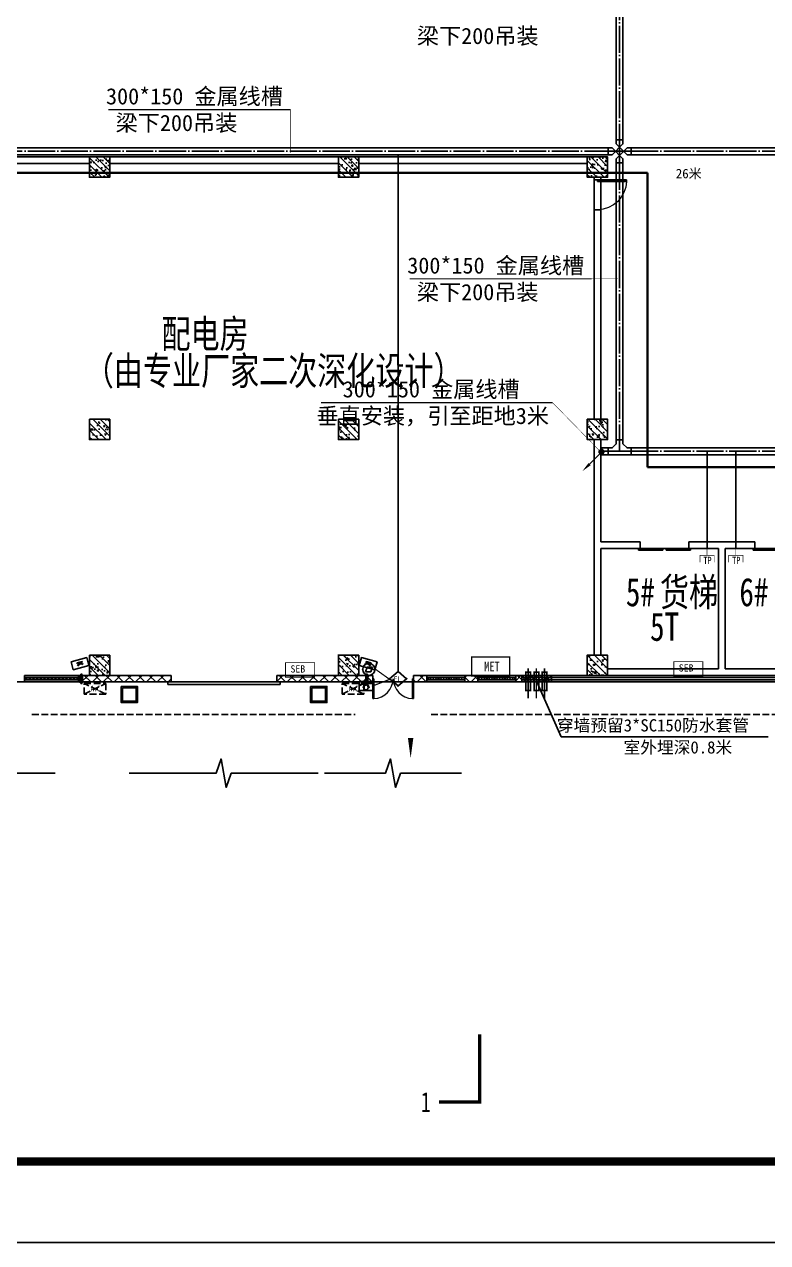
# Model space of a CAD drawing. Header units: millimetres. Extents: x -633009578 to 5705885, y -633235091 to 2571734.
# Drawn here: x 4123340 to 4150809, y 2039260 to 2084315 of the extents above; entities that cross this region are included whole.
import ezdxf
from ezdxf.enums import TextEntityAlignment as Align

# ---------------------------------------------------------------- set-up
doc = ezdxf.new("R2010")
doc.units = ezdxf.units.MM
doc.header["$LTSCALE"] = 1000
doc.header["$MEASUREMENT"] = 0
for name, pattern in [('DASH', [0.35, 0.25, -0.1]), ('DASHED2', [0.375, 0.25, -0.125]), ('DOTE', [2.4200000000000004, 2, -0.2, 0.02, -0.2])]:
    doc.linetypes.add(name, pattern=pattern)
doc.layers.get('0').update_dxf_attribs({"color": 9})
for name, color, linetype in [('000000000000电气', 7, 'Continuous'), ('3T_WOOD', 21, 'Continuous'), ('A-COLUM(柱)', 255, 'Continuous'), ('A-DI-S(箭头)', 76, 'Continuous'), ('A-DOOR(门）', 4, 'Continuous'), ('A-EQPM(设备)', 15, 'Continuous'), ('A-F-AREA(计算)', 5, 'Continuous'), ('A-HATH(填充)', 8, 'Continuous'), ('A-LM-QPM(设备)', 8, 'Continuous'), ('A-ROOF-G(钢构)', 25, 'Continuous'), ('A-ST-O(室外)', 54, 'Continuous'), ('A-TEXT(房间)', 243, 'Continuous'), ('A-WALL(墙)', 255, 'Continuous'), ('A-WINDOW（窗）', 4, 'Continuous'), ('DIM_SYMB', 3, 'Continuous'), ('PUB_TEXT', 7, 'Continuous'), ('WALL', 9, 'Continuous'), ('电-弱电平面-箭头', 3, 'Continuous'), ('电-弱电平面-设备', 3, 'Continuous'), ('电-强电平面-标注', 3, 'Continuous'), ('电-强电平面-线缆', 3, 'Continuous'), ('电-桥架', 4, 'Continuous'), ('设备-安防', 3, 'Continuous'), ('设备-箱柜', 3, 'Continuous'), ('院图签、封面151013$0$PUB_TITLE', 153, 'Continuous'), ('院图签、封面151013$0$图签文字', 4, 'Continuous')]:
    doc.layers.add(name, color=color, linetype=linetype)
doc.styles.add('_TCH', font='simhei.ttf', dxfattribs={"width": 0.75, "bigfont": 'hztxt.shx'})
doc.styles.add('_TCH_DIM', font='simhei.ttf', dxfattribs={"width": 0.8, "bigfont": 'hztxt.shx'})
doc.styles.add('_TCH_LABEL', font='simhei.ttf', dxfattribs={"bigfont": 'GBCBIG'})
doc.styles.add('_TEL_DIM', font='simhei.ttf', dxfattribs={"height": 3.5, "bigfont": 'HZTXT'})
doc.styles.add('ELEC-DIM', font='simhei.ttf')
doc.styles.add('IDQSTYLE', font='simhei.ttf', dxfattribs={"width": 0.707, "bigfont": 'hztxt.shx'})
doc.styles.get("Standard").update_dxf_attribs({"font": 'simhei.ttf', "bigfont": 'hztxt.shx'})
doc.styles.add('宋体', font='simhei.ttf')
doc.styles.add('院图签、封面151013$0$-宋体', font='simhei.ttf', dxfattribs={"width": 0.8})
pattern_1 = [(45, (1607021.475196055, 677964.29318137), (-200.0002033111466, 200.0002033111467), []), (135, (1607021.475196055, 677964.29318137), (-200.0002033111467, -200.0002033111466), [])]

# ---------------------------------------------------------------- blocks, each defined once
blk = doc.blocks.new('HC000923')
at = {"color": 0, "linetype": 'Continuous', "const_width": 0.2}
for points in [[(-2.500000000000057, 5), (-2.500000000000057, 2.5), (2.499999999999943, 2.5), (2.499999999999943, 5)], [(0, 2.5), (0, 0)]]:
    blk.add_lwpolyline(points, dxfattribs=at)
at = {"color": 0, "style": 'IDQSTYLE', "width": 0.7}
for tag, p in [('TP', (-1.278089025318932, 3.025143139097395)), ('PSFHATT', (4.499999999999943, 0))]:
    blk.add_attdef(tag, p, '', height=2.5, dxfattribs=at)
blk = doc.blocks.new('*X3')
at = {"color": 0, "linetype": 'Continuous'}
for p, q in [((192.587376364835, 446.7215535232801), (193.8713933576327, 448.0055705160779)), ((192.6509968705344, 446.3609099602676), (194.2320369206452, 447.9419500103785)), ((192.6864539319484, 447.2448951591055), (193.3480517218074, 447.9064929489645)), ((192.7889704286661, 446.0746194496875), (194.5183274312254, 447.8039764522467)), ((192.9823694457329, 445.8437543980423), (194.7491924828706, 447.61057743518)), ((193.2275231399996, 445.664644023597), (194.9283028573159, 447.3654237409133)), ((193.5311577474, 445.5440145622856), (195.0489323186273, 447.0617891335129)), ((193.9202347052458, 445.5088274514194), (195.0841194294935, 446.6727121756671)), ((194.6075199946775, 445.7718486721392), (194.8210982087737, 445.9854268862354))]:
    blk.add_line(p, q, dxfattribs=at)
blk = doc.blocks.new('HC001442')
at = {"color": 0, "linetype": 'Continuous'}
blk.add_line((2.614797267597169e-12, -0.0577611932696982), (-3.1054929004722, -3.232738715066034), dxfattribs=at)
blk.add_lwpolyline([(-3.1054929004722, -3.232738715066034, 0.8, 0, 0), (-5.057392361375946, -5.119309791709952, 0, 0, 0)], format="xyseb", dxfattribs=at)
blk.add_circle((0, 0), 0.625, dxfattribs=at)
at = {"color": 0, "linetype": 'Continuous', "xscale": 0.5, "yscale": 0.5, "zscale": 0.5}
blk.add_blockref('*X3', (-96.91845018383279, -223.3780232566237), dxfattribs=at)
at = {"color": 0, "style": 'IDQSTYLE', "width": 0.7}
blk.add_attdef('PSFHATT', (2.62500001, -5.119309791709952), '', height=2.5, dxfattribs=at)
blk = doc.blocks.new('$equip$00002496')
for p, q in [((-0.3257586027029902, -0.01245651182034635), (-0.3257586027029902, -0.04339440534022287)), ((-0.3257586027029902, -0.04339440534022287), (-0.2349881161644589, -0.04339440534022287)), ((-0.2349881161644589, -0.07433229886373738), (-0.2349881161644589, -0.01245651182034635)), ((0.2318991003703559, -0.04339041039929725), (0.3257586027029902, -0.04343435477494495)), ((0.2318995781242847, -0.07433229886373738), (0.2318995781242847, -0.01245651182034635)), ((0.3257586027029902, -0.01245651182034635), (0.3257586027029902, -0.04339440534022287))]:
    blk.add_line(p, q)
at = {"const_width": 0.04}
for points in [[(-0.3257569673587568, -0.01199135613933322), (-0.3257586027029902, -0.04339440534022287), (-0.2655665311758639, -0.04339440534022287)], [(-0.3257586027029902, -0.01209546335303457), (-0.3254450895765331, 0.007862924336222932), (-0.3246427298145136, 0.02099261244438821), (-0.3230396698054392, 0.03683146784896962), (-0.3200834360468434, 0.05640672732988605), (-0.3158846532169264, 0.07655434396292549), (-0.3114238906564424, 0.0934556857937423), (-0.3053167008911259, 0.1125148900100612), (-0.2961030303267762, 0.1360363546918961), (-0.2870512925146613, 0.1553192011742794), (-0.2776002755272202, 0.1727327617008996), (-0.2650090074748732, 0.1928330976625148), (-0.2480697203573072, 0.2158072831662139), (-0.2307201034273021, 0.2357486963155679), (-0.2183433735772269, 0.2482254943279258), (-0.2048552286432823, 0.2604362391903123), (-0.1911825684801443, 0.2715267914645665), (-0.1736025161517318, 0.2841171126310655), (-0.1547964517085347, 0.2957489191248897), (-0.1366549688245868, 0.3053642205159122), (-0.1125469685212011, 0.3159432491156622), (-0.09099250963481609, 0.3234552737812919), (-0.07185881528130267, 0.3286887830108753), (-0.0476470465073362, 0.3334767393171205), (-0.03344249982910696, 0.3353641694484395), (-0.01254353142576292, 0.33693107711224), (0.006284847928327508, 0.3371227143543365), (0.02112160998512991, 0.3364609976488282), (0.03364834297099151, 0.3353416012541857), (0.04427512355323415, 0.3339856622114894), (0.0514455190859735, 0.3328576949279523), (0.06296124946675263, 0.3306819992103556), (0.07295717955275904, 0.3284235992541653), (0.08476642325695138, 0.3253025975027413), (0.09841386118205264, 0.3210671038432338), (0.1073930458223913, 0.3179007922954042), (0.1189192084857496, 0.3133782735822024), (0.1273616340185981, 0.309727315147029), (0.1385068310191855, 0.3044504504359793), (0.1500006543647032, 0.2984373588406015), (0.1638636618590681, 0.2903635228794883), (0.1733825990086189, 0.2842636587374727), (0.1825355213950388, 0.2779405411420157), (0.1897162082022987, 0.2726458121323958), (0.1961934307328193, 0.2676024858810706), (0.2032832070399309, 0.2617741676658625), (0.2108134823647561, 0.2552078580083617), (0.217798692494398, 0.2487452608329477), (0.228148777372553, 0.2384502620334388), (0.2384204440459143, 0.2272843058126455), (0.2434306646027835, 0.2214536424435209), (0.2496786895935657, 0.2137899235021905), (0.2547404104698217, 0.2072320931656577), (0.2611980655201478, 0.1983612801268464), (0.2680283635418164, 0.1882836692966521), (0.2770073256251635, 0.1737512327563309), (0.2837973800196778, 0.1615835285520006), (0.2918694003747078, 0.1454322725621751), (0.2969779347913573, 0.1339993972869706), (0.3002692127192859, 0.126001952077786), (0.3046930583077483, 0.1142746343793988), (0.3092767016933067, 0.1005832550908963), (0.3129390048998175, 0.08807579556378187), (0.3161395389179233, 0.07547706223704154), (0.3186645603709621, 0.06388206950578024), (0.3211643142713001, 0.0500421286051278), (0.3228813630266814, 0.03809697220276576), (0.3240568224427989, 0.02762096420337912), (0.324859512373223, 0.01811108543552109), (0.3254132453730563, 0.00858592767326627), (0.3257090797560522, -0.00049248671712121), (0.3257832243107259, -0.007853463819628814), (0.3257586027029902, -0.01597356299680541)], [(0.2318995781242847, -0.04343435477494495), (0.3257586027029902, -0.04343435477494495), (0.3257689946476603, -0.01254634189172066)]]:
    blk.add_lwpolyline(points, dxfattribs=at)
blk.add_lwpolyline([(-0.2349881161644589, -0.04339440534022287), (-0.234988116149907, -0.07433229886373738, 0.0182959325663468), (-0.2341963414801285, -0.09596305228842539, 0.02057100331636309), (-0.2314330486115068, -0.1200309692394512, 0.01615663239953969), (-0.2279163057246478, -0.1385404972170363, 0.01693810384346652), (-0.2229987668251852, -0.1574872628661979, 0.01329564042987737), (-0.2183254288102034, -0.1718583239271538, 0.01774370437729911), (-0.2109808493987657, -0.190436463271908, 0.01810240356969195), (-0.202383055788232, -0.2083190727098554, 0.02333614132905712), (-0.1896684531238861, -0.229968408079003, 0.02044170027676835), (-0.1774249378067907, -0.2471703877454274, 0.01989766451918913), (-0.1643957158521516, -0.2626632182400499, 0.02937469172712198), (-0.1439065932936501, -0.2826519741392985, 0.02046687747088341), (-0.1288843219663249, -0.2946362194343237, 0.01994697534980988), (-0.1136344562692102, -0.3049034932155337, 0.02634036321689085), (-0.09301181325281505, -0.3161697710966109, 0.02276514568385508), (-0.07478138820442837, -0.3239164370424987, 0.02206410967143575), (-0.05684026748349424, -0.3297063967147551, 0.0175610551311905), (-0.04245622256712522, -0.3331187941075768, 0.01884926235006773), (-0.02688140393001959, -0.3356341081016581, 0.02667427645081797), (-0.004813117921003141, -0.3371611547772773, 0.02406458763464014), (0.01513338900986128, -0.3365152710211987, 0.01749181383793592), (0.02959480640129186, -0.334837958071148, 0.02217984979833747), (0.04783707972092088, -0.3312386844263528, 0.01670575936897621), (0.06151090867933817, -0.3274165873117454, 0.0217722080425489), (0.0790706878178753, -0.3210165422860882, 0.03374751034879078), (0.1057169104751665, -0.3077975864252949, 0.02730692637543976), (0.1266723583685234, -0.2939906737810816, 0.03748691983271558), (0.1535541368793929, -0.2707855348744488, 0.02366876899911156), (0.1697097239521099, -0.2529639476961165, 0.02463610663642848), (0.1846068157610716, -0.2329478090214252, 0.02205649491069121), (0.1970839504210744, -0.2124338016146794, 0.01935462041009298), (0.206340296252165, -0.1939205355338345, 0.01688452340010287), (0.2137288127123611, -0.1760053912075819, 0.01966230157732925), (0.2205645790236304, -0.1552443572727498, 0.01731440631145223), (0.2255364213342546, -0.135285412416124, 0.01765737348860424), (0.2290203964221291, -0.1154880664689699, 0.01633418443731503), (0.2311199677496916, -0.09579652929824078, 0.01862757118903319), (0.2318995781388367, -0.07433229886373738, -0.000472708372486724), (0.2318995781242847, -0.05279222321769339, 0.0004727079955161621), (0.2318995781242847, -0.03244852855277713, -0.0004727079955161849), (0.2318995781242847, -0.01245341187313898, 0.0193493677842396), (0.2310570476547582, 0.009855565578618553, 0.01770133877692018), (0.2286674682109151, 0.03113219686929369, 0.0176091688965659), (0.2250366548687452, 0.05081065330523415, 0.01973381331635689), (0.2191032464616001, 0.07337515754625201, 0.01545712335130221), (0.2136441482725786, 0.08944355720814201, 0.01638136793352114), (0.2064366456615971, 0.1069191381830024, 0.01889577194154605), (0.1974724603933282, 0.124934014853352, 0.01460926708694749), (0.1893017992697423, 0.1389198372235114, 0.01834707667655943), (0.1788048267626436, 0.154441256672726, 0.01802701254956099), (0.1670945117075462, 0.16930223901727, 0.01918510430489061), (0.1545159021334257, 0.1830286705735489, 0.02609018841368346), (0.1355203122220701, 0.2003201775660273, 0.02726780140366601), (0.1154953059740365, 0.2149753960547969, 0.02826022181265756), (0.09302354548708536, 0.2278643579738855, 0.01768013504660025), (0.07947741153475363, 0.2340587330181734, 0.02983831462154809), (0.05467275061528198, 0.242662508819194, 0.03688840652984774), (0.02498369276872836, 0.248695417874842, 0.03132680170442304), (-0.00154426900553517, 0.2503981151239714, 0.02152297382195137), (-0.01876981760142371, 0.249681544064515, 0.02781603352576516), (-0.04232023857184686, 0.2463571927401063, 0.02781924796867374), (-0.06450405267241877, 0.2406578850968799, 0.01792787672923883), (-0.07963114288577344, 0.2352566086992738, 0.0262865457487697), (-0.09992356615839526, 0.2259165745053906, 0.02119287732084118), (-0.11706115740526, 0.2159602789688506, 0.0171568808815843), (-0.1294802093179896, 0.207409261194698, 0.02416187819285423), (-0.1477007803769084, 0.1925049077508447, 0.02878934091920857), (-0.167043774476042, 0.1729245897222427, 0.01847703741819992), (-0.1794630369258812, 0.1577163090223621, 0.0213830109619632), (-0.1916570924367988, 0.1400851354956103, 0.01760758065260107), (-0.2016330892802216, 0.1229453873020248, 0.01681983214104903), (-0.2093724703590851, 0.1072558663363452, 0.01906551868470904), (-0.2177670299279271, 0.08662868678948143, 0.01663457793315364), (-0.2233549865341047, 0.06948587926308392, 0.01199850358657596), (-0.227126173209399, 0.05518552293506218, 0.01921348092443342), (-0.2312853431794792, 0.03417440378689207, 0.0129120010522256), (-0.2334025729942368, 0.01812716938002268, 0.01673519548586339), (-0.2347496548027266, -0.0005786718757008202, 0.009174826161293947), (-0.2349881161644589, -0.01245651182034635, 0.0008621608417457901), (-0.2349881161644589, -0.04339440534022287), (-0.2961449461872689, -0.04339440534022287, 56.79143426085979)], format="xyb", dxfattribs=at)
for centre, major_axis, ratio, start_param, end_param in [((0, -0.007853463819628814), (-5.946726671962764e-16, 0.3450403896201966), 0.944188663444044, 4.700094459124145, 7.866276155235024), ((-0.00154426900553517, -0.01245651181670837), (0, 0.2628546269403538), 0.8881100928804517, 4.71238898038469, 7.853981633974483), ((-0.00154426900553517, -0.07433229886373738), (0, -0.2628546269403538), 0.8881100928804517, 4.71238898038469, 7.853981633974483)]:
    blk.add_ellipse(centre, major_axis=major_axis, ratio=ratio, start_param=start_param, end_param=end_param)
for p in [(0, 0.3371869258007791), (-0.3257586027029902, -0.04339440534022287), (0, -0.3371811744327715), (0.3256694684678223, -0.04536965262741433)]:
    blk.add_point(p)
at = {"color": 7, "style": '_TEL_DIM', "flags": 1}
blk.add_attdef('A', text='', height=2e-05, dxfattribs=at).set_placement((0, 0), align=Align.MIDDLE_CENTER)
blk = doc.blocks.new('$equip$00002617')
for p, q in [((0.6250151190488396, 0.4150200000058248), (-0.6249848809511604, 0.4150200000058248)), ((-0.6249848809511604, 0.4150200000058248), (-0.6249848809511604, -0.4149799999959214)), ((-0.6249848809511604, 0.2150200000050972), (0.3250151190459292, 0.2150200000050972)), ((0.3250151190459292, 0.2150200000050972), (0.6250151190488396, 0.07502000000567932)), ((0.6250151190488396, -0.4149799999959214), (0.6250151190488396, 0.4150200000058248)), ((-0.6249848809511604, -0.4149799999959214), (0.6250151190488396, -0.4149799999959214))]:
    blk.add_line(p, q)
at = {"linetype": 'Continuous', "const_width": 0.04}
blk.add_lwpolyline([(-0.6249848809511604, 0.4150200000058248), (0.6250151190488396, 0.4150200000058248), (0.6250151190488396, -0.4149799999959214), (-0.6249848809511604, -0.4149799999959214)], close=True, dxfattribs=at)
at = {"color": 1}
for p in [(-0.6249848809511604, 2.000000495172571e-05), (1.51190488395514e-05, 0.4150200000058248), (0.6250151190488396, 2.000000495172571e-05), (0.01750438004455646, -0.4149799999959214)]:
    blk.add_point(p, dxfattribs=at)
at = {"color": 7, "style": '_TEL_DIM', "flags": 1}
blk.add_attdef('A', text='', height=2.5e-05, dxfattribs=at).set_placement((0, 0), align=Align.MIDDLE_CENTER)
blk = doc.blocks.new('A$C40EF29F0')
for name, p, xscale, yscale, zscale in [('$equip$00002617', (257.9972608285025, 173.994528161973), 400, 400, 400), ('$equip$00002496', (256.1213830718771, 133.3334205766732), 315, 315, 315)]:
    blk.add_blockref(name, p, dxfattribs=dict(xscale=xscale, yscale=yscale, zscale=zscale))
blk = doc.blocks.new('$equip$00002620')
for p, q in [((-0.1058179566880426, 0.1152844922435179), (-0.1858179566897888, -0.1047155077576463)), ((0.1624100250937772, 0.1152844922435179), (-0.1058179566880426, 0.1152844922435179)), ((0.08241002509203099, -0.1047155077576463), (0.1624100250937772, 0.1152844922435179)), ((-0.1858179566897888, -0.1047155077576463), (0.08241002509203099, -0.1047155077576463))]:
    blk.add_line(p, q)
at = {"const_width": 0.04}
blk.add_lwpolyline([(-0.2999925000021904, 9.999999747378752e-06, 1), (0.3000075000036304, 9.999999747378752e-06, 0.9999999999999999), (-0.2999925000021904, 9.999999747378752e-06, 1)], format="xyb", dxfattribs=at)
blk.add_circle((7.500000720028765e-06, 9.999999747378752e-06), 0.3000000000001062)
at = {"color": 1}
for p in [(-0.2999924999985524, 9.999999747378752e-06), (7.500000720028765e-06, 0.3000099999990198), (0.3000075000036304, 9.999999747378752e-06), (7.500000720028765e-06, -0.299989999999525)]:
    blk.add_point(p, dxfattribs=at)
at = {"color": 7, "style": '_TEL_DIM', "flags": 1}
blk.add_attdef('A', text='', height=2.5e-05, dxfattribs=at).set_placement((0, 0), align=Align.MIDDLE_CENTER)
blk = doc.blocks.new('$equip$00002474')
for p, q in [((-0.519992380955955, 1.000000338535756e-05), (7.619048119522631e-06, 0.4400100000020757)), ((7.619048119522631e-06, -0.4399899999989429), (-0.519992380955955, 1.000000338535756e-05)), ((7.619048119522631e-06, 0.4400100000020757), (0.5200076190521941, 1.000000338535756e-05)), ((0.5200076190521941, 1.000000338535756e-05), (7.619048119522631e-06, -0.4399899999989429))]:
    blk.add_line(p, q)
at = {"const_width": 0.04}
blk.add_lwpolyline([(7.619048119522631e-06, 0.4400100000020757), (-0.519992380955955, 1.000000338535756e-05), (7.619048119522631e-06, -0.4399899999989429), (0.5200076190521941, 1.000000338535756e-05), (7.619048119522631e-06, 0.4400100000020757), (-0.519992380955955, 1.000000338535756e-05)], dxfattribs=at)
for p in [(-0.519992380955955, 1.000000338535756e-05), (7.619048119522631e-06, 0.4400100000020757), (0.5200076190521941, 1.000000338535756e-05), (7.619048119522631e-06, -0.4399899999989429)]:
    blk.add_point(p)
at = {"color": 7, "style": '_TEL_DIM'}
blk.add_attdef('$TEXT$', text='', height=0.3, dxfattribs=at).set_placement((0.02805548798642121, 0.01213281898526475), align=Align.MIDDLE_CENTER)
at = {"color": 7, "style": '_TEL_DIM', "flags": 1}
blk.add_attdef('A', text='', height=2e-05, dxfattribs=at).set_placement((0, 0), align=Align.MIDDLE_CENTER)
blk = doc.blocks.new('建筑图框_A1')
at = {"layer": '院图签、封面151013$0$PUB_TITLE'}
blk.add_lwpolyline([(0, 0), (84100, 0), (84100, 59400), (0, 59400)], close=True, dxfattribs=at)
at = {"layer": '院图签、封面151013$0$PUB_TITLE', "const_width": 100}
blk.add_lwpolyline([(2500, 1000), (83100, 1000), (83100, 58400), (2500, 58400)], close=True, dxfattribs=at)
at = {"layer": '院图签、封面151013$0$图签文字', "color": 6, "style": '院图签、封面151013$0$-宋体'}
for tag, height, width, p in [('工程主持人', 400, 0.7999999999883585, (79990.91196859907, 29505.93707200652)), ('审定', 400, 0.7999999999883585, (79990.91196859907, 28705.93707200605)), ('审核', 400, 0.7999999999883585, (79990.91196859907, 27905.93707200559)), ('专业负责人', 400, 0.7999999999883585, (79990.91196859907, 27105.93707200512)), ('校对', 400, 0.7999999999883585, (79990.91196859907, 26305.93707200466)), ('设计', 400, 0.7999999999883585, (79990.91196859907, 25505.93707200419)), ('方案设计人', 400, 0.7999999999883585, (79990.91196859907, 24706.79438478127)), ('工程编号', 300, 0.7000000000116415, (81000.00416498398, 8700.424278954277)), ('版次', 300, 0.7000000000116415, (78738.08139540046, 3005.726258059498)), ('日期', 300, 0.7000000000116415, (82038.0813954557, 3000.226258123759)), ('图号', 200, 0.7000000000116415, (82538.08139542397, 2400.075247410685)), ('比例', 300, 0.7000000000116415, (78738.08139537089, 2200.188802679535)), ('图号_X施', 300, 0.7000000000116415, (81538.08139540977, 2200.188802651362)), ('图号_总数', 200, 0.7000000000116415, (82538.08139541186, 2000.075247410219))]:
    blk.add_attdef(tag, text='', height=height, dxfattribs=dict(at, width=width)).set_placement(p, align=Align.MIDDLE_CENTER)
at = {"layer": '院图签、封面151013$0$图签文字', "color": 6, "style": '院图签、封面151013$0$-宋体', "width": 0.7}
for tag, p in [('建设单位_001', (80935.88661794258, 7446.21079580821)), ('工程名称_001', (80933.52706738078, 6045.368099178996)), ('图名_001', (79742.88288308708, 4059.656552180292))]:
    blk.add_attdef(tag, p, '', height=300, dxfattribs=at)
blk = doc.blocks.new('HC001536')
at = {"color": 0, "linetype": 'Continuous', "const_width": 0.3}
blk.add_lwpolyline([(5, 2.5), (-5, 2.5), (-5, -2.5), (5, -2.5)], close=True, dxfattribs=at)
at = {"color": 0, "style": 'IDQSTYLE', "width": 0.7}
for tag, p in [('AW', (-1.708333333333333, -1.25)), ('PSFHATT', (7, -2.5))]:
    blk.add_attdef(tag, p, '', height=2.5, dxfattribs=at)
blk = doc.blocks.new('HC001524')
at = {"color": 0, "linetype": 'Continuous', "const_width": 0.3}
blk.add_lwpolyline([(5, 2.5), (-5, 2.5), (-5, -2.5), (5, -2.5)], close=True, dxfattribs=at)
at = {"color": 0, "style": 'IDQSTYLE', "width": 0.7}
for tag, p in [('AF', (-1.5, -1.25)), ('PSFHATT', (7, -2.5))]:
    blk.add_attdef(tag, p, '', height=2.5, dxfattribs=at)
blk = doc.blocks.new('VdFDAFDFfasdgfswgre')
at = {"layer": 'A-LM-QPM(设备)'}
for p, q in [((-18.82899837940931, -406.182118716184), (32.44091908354312, -219.865729555022)), ((5.094279481098056, -412.765245873481), (-18.82899837940931, -406.182118716184)), ((26.97990751266479, -333.232229411602), (5.094279481098056, -412.765245873481)), ((49.2817729152739, -324.0305588338524), (26.97990751266479, -333.232229411602)), ((26.97990751266479, -333.232229411602), (49.2817729152739, -324.0305588338524)), ((67.04131023027003, -429.8116214922629), (26.97990751266479, -333.232229411602)), ((32.44091908354312, -219.865729555022), (56.36419694311917, -226.448856712319)), ((56.36419694311917, -226.448856712319), (37.18157476373017, -296.1590703437105)), ((37.18157476373017, -296.1590703437105), (49.2817729152739, -324.0305588338524)), ((49.2817729152739, -324.0305588338524), (125.9159782715142, -245.5878820237704)), ((153.1663345098495, -253.0865434217267), (58.93851659074426, -349.0140868732706)), ((58.93851659074426, -349.0140868732706), (97.61874484550208, -438.2258171304129)), ((97.61874484550208, -438.2258171304129), (67.04131023027003, -429.8116214922629)), ((125.9159782715142, -245.5878820237704), (153.1663345098495, -253.0865434217267))]:
    blk.add_line(p, q, dxfattribs=at)
blk.add_lwpolyline([(0, 0), (289.248551459983, -79.59444376500323), (130.0596639309078, -658.0915466849692), (-159.1888875309378, -578.4971029208973)], close=True, dxfattribs=at)
blk = doc.blocks.new('1fdasdas')
at = {"layer": 'A-EQPM(设备)', "linetype": 'DASH'}
for p, q in [((800.000240216963, -0.0003133723512291908), (0.0002401703968644142, 399.9996865927242)), ((0.0002401703968644142, -0.0003133723512291908), (800.000240216963, 399.9996865927242))]:
    blk.add_line(p, q, dxfattribs=at)
blk.add_lwpolyline([(0.0002401703968644142, 399.9996865927242), (800.000240216963, 399.9996865927242), (800.000240216963, -0.0003133723512291908), (0.0002401703968644142, -0.0003133723512291908)], close=True, dxfattribs=at)
at = {"layer": 'A-EQPM(设备)', "style": '_TCH_DIM', "width": 0.7058823529411765}
blk.add_text('A.C', height=204, dxfattribs=at).set_placement((239.6609672275372, 108.2505295248702))
blk = doc.blocks.new('31231')
at = {"layer": 'A-EQPM(设备)', "linetype": 'DASH', "ltscale": 500}
blk.add_lwpolyline([(46923.81837394973, 1033154.040788963), (47003.81837394973, 1033154.040788963), (47003.81837394973, 1032854.040788963), (46923.81837394973, 1032854.040788963)], close=True, dxfattribs=at)
blk.add_lwpolyline([(46963.81837394973, 1033204.040788963), (46963.81837394973, 1032804.040788963)], dxfattribs=at)
blk = doc.blocks.new('$DorLib2D$00000002')
for p, q in [((-0.5, -5.684341886080802e-17), (-0.5000000000000007, 0.4875)), ((-0.4750000000000007, 0.4875), (-0.5000000000000007, 0.4875)), ((-0.475, -2.842170943040401e-17), (-0.4750000000000007, 0.4875)), ((0.475, -2.842170943040401e-17), (0.4750000000000007, 0.4875)), ((0.4750000000000007, 0.4875), (0.5000000000000007, 0.4875)), ((0.5, -5.684341886080802e-17), (0.5000000000000007, 0.4875)), ((-0.5, -5.684341886080802e-17), (-0.475, -2.842170943040401e-17)), ((0.5, -5.684341886080802e-17), (0.475, -2.842170943040401e-17))]:
    blk.add_line(p, q)
at = {"lineweight": 13}
for centre, start, end in [((-0.4875, -4.263256414560601e-17), 0, 88.53071641864632), ((0.4875, -4.263256414560601e-17), 91.4692835813537, 180)]:
    blk.add_arc(centre, 0.4875, start, end, dxfattribs=at)
blk = doc.blocks.new('$DorLib2D$00000126')
at = {"color": 0, "linetype": 'Continuous'}
for p, q in [((-0.5319999999956053, 0.5), (-0.5319999999956053, 0.900000000000091)), ((0.5320000000047003, 0.900000000000091), (0.5320000000047003, 0.5000000000002274))]:
    blk.add_line(p, q, dxfattribs=at)
at = {"color": 0, "linetype": 'DASH'}
for p, q in [((-0.5319999999956053, 0.900000000000091), (0.5320000000047003, 0.900000000000091)), ((-0.5319999999956053, 0.5), (0.5320000000047003, 0.5000000000002274))]:
    blk.add_line(p, q, dxfattribs=at)
blk = doc.blocks.new('$TCHSYS$WIN2D')
for p, q in [((-0.5, 0.5), (0.5, 0.5)), ((-0.5, 0.5), (-0.4999999999999999, -0.5)), ((0.5, 0.5), (0.4999999999999998, -0.5)), ((0.5, 0.1666666666666666), (-0.5, 0.1666666666666666)), ((0.5, -0.1666666666666667), (-0.5, -0.1666666666666667)), ((-0.4999999999999999, -0.5), (0.5, -0.5))]:
    blk.add_line(p, q)
blk = doc.blocks.new('$WINLIB2D$00000039')
at = {"color": 0}
for points in [[(-0.4999999999983409, 0.5000000000445652), (-0.4999999999999964, -0.4999999999999716)], [(0.5000000000016591, 0.4999999999536158), (-0.4999999999983409, 0.5000000000445652)], [(0.4999999999983338, -0.5000000000463842), (0.4999999999999609, 0.4999999999999432)], [(-0.499999999999428, 0.1666666667124446), (0.500000000000572, 0.1666666666205998)], [(-0.4518745131427302, -0.1666666666260284), (-0.5000000000072298, 0.08358586507802102)], [(-0.3838834764901549, -0.166666666632409), (-0.4479860405916831, 0.1666666667079113)], [(-0.3158924398378069, -0.166666666637866), (-0.3799950039392748, 0.1666666667006353)], [(-0.2479014031851996, -0.166666666645142), (-0.3120039672867243, 0.1666666666951784)], [(-0.1799103665328481, -0.1666666666505989), (-0.2440129306343159, 0.1666666666887977)], [(-0.1119193298802692, -0.1666666666569512), (-0.1760218939817904, 0.1666666666824455)], [(-0.04392829322788927, -0.1666666666633319), (-0.1080308573293216, 0.1666666666760648)], [(0.02406274342471804, -0.1666666666696841), (-0.04003982067680312, 0.1666666666697125)], [(0.09205378007703402, -0.1666666666751411), (0.02795121597557682, 0.1666666666642556)], [(0.1600448167296129, -0.1666666666815217), (0.0959422526280953, 0.1666666666578749)], [(0.2280358533819644, -0.166666666687874), (0.163933289280525, 0.1666666666505989)], [(0.2960268900345753, -0.1666666666942547), (0.231924325933047, 0.1666666666460657)], [(0.3640179266869801, -0.1666666667006069), (0.2999153625854838, 0.166666666639685)], [(0.4320089633395341, -0.1666666667060639), (0.3679063992380058, 0.166666666632409)], [(0.4999999999916831, -0.1666666667115209), (0.4358974358904746, 0.1666666666260568)], [(-0.500000000000572, -0.1666666666214951), (0.499999999999428, -0.1666666667124446)], [(0.4999999999983338, -0.5000000000463842), (-0.5000000000016662, -0.4999999999554348)]]:
    blk.add_lwpolyline(points, dxfattribs=at)
blk = doc.blocks.new('$DORLIB2D$00000127')
at = {"color": 0}
for points in [[(-0.5333333333328483, 0.7948983154366971), (-0.5333333333328483, 0.690405644187237)], [(-0.03333333333284827, 0.7948983154366971), (-0.5333333333328483, 0.7948983154366971)], [(-0.03333333333284827, 0.7948983154366971), (-0.03333333333284827, 0.690405644187237)], [(0.5333333333328483, 0.7948983154366971), (0.03333333333284827, 0.7948983154366971)], [(0.03333333333284827, 0.7948983154366971), (0.03333333333284827, 0.690405644187237)], [(0.5333333333328483, 0.7948983154366971), (0.5333333333328483, 0.690405644187237)], [(-0.03333333333284827, 0.690405644187237), (-0.5333333333328483, 0.690405644187237)], [(0.5333333333328483, 0.690405644187237), (0.03333333333284827, 0.690405644187237)], [(0.5, 0.4999999999999858), (-0.5, 0.4999999999999858)]]:
    blk.add_lwpolyline(points, dxfattribs=at)
blk = doc.blocks.new('$DorLib2D$00000001')
for p, q in [((0.45, 0.9750000000000001), (0.5000000000000002, 0.9750000000000001)), ((0.45, 0), (0.45, 0.9750000000000001)), ((0.5, 0), (0.5, 0.9750000000000001)), ((0.5, 0), (0.45, 0))]:
    blk.add_line(p, q)
at = {"lineweight": 13}
blk.add_arc((0.475, 0), 0.975, 91.4692835813538, 180, dxfattribs=at)
blk = doc.blocks.new('_FZH')
h = blk.add_hatch()
h.set_pattern_fill('钢筋混凝土', color=256, scale=0.1, style=0)
h.set_pattern_definition([(45, (0, 0), (-0.1767766952966369, 0.1767766952966369), []), (50, (0, 0), (0.7172601826007535, -0.06275213498259512), [0.07500000000000001, -0.8250000000000001]), (355, (0, 0), (-0.138751333613, 0.7521921337000119), [0.06, -0.66]), (100.4514, (0.05977168000000001, -0.00522934), (0.5785093817140216, 0.6894395420609536), [0.06374019, -0.701142112]), (46.1842, (0, 0.2), (1.067241048625645, -0.1655190143290181), [0.1125, -1.2375]), (96.6356, (0.088936745, 0.186206693), (0.9346627055487033, 0.9741178709004418), [0.095610288, -1.051713]), (351.1842, (0, 0.2), (0.9346619451336272, 0.9741186009253247), [0.09000000000000001, -0.9900000000000001]), (21, (0.1, 0.15), (0.5969070521184617, -0.4026188906653388), [0.07500000000000001, -0.8250000000000001]), (326, (0.1, 0.15), (0.2433153319215824, 0.7251500450468529), [0.06, -0.66]), (71.4514, (0.149742233, 0.116448394), (0.84022262858149, 0.3225304967099524), [0.06374019, -0.701142112]), (37.50000000000001, (0, 0), (0.01215985531729062, 0.3328938538313115), [0, -0.652, 0, -0.67, 0, -0.6625000000000001]), (7.499999999999999, (0, 0), (0.2630695374421486, 0.3944117118823603), [0, -0.382, 0, -0.637, 0, -0.2525]), (-32.5, (-0.223, 0), (0.533822436172409, -0.02255487173437976), [0, -0.25, 0, -0.78, 0, -1.035]), (-42.5, (-0.323, 0), (0.5831861693423862, 0.1001049823323177), [0, -0.325, 0, -0.518, 0, -0.735])])
h.paths.add_polyline_path([(-0.5, -0.5), (0.5, -0.5), (0.5, 0.5), (-0.5, 0.5)])
blk.add_lwpolyline([(-0.5, -0.5), (0.5, -0.5), (0.5, 0.5), (-0.5, 0.5)], close=True)

msp = doc.modelspace()

# ---------------------------------------------------------------- hatches: boundary and pattern name
at = {"layer": '3T_WOOD'}
h = msp.add_hatch(dxfattribs=at)
h.set_pattern_fill('ANSI31', color=256, scale=50)
h.set_pattern_definition([(45, (2917379.395743424, 677977.51603476), (-56.1266007566822, 56.12660075668221), [])])
h.paths.add_polyline_path([(4141719.983631865, 2060234.629172622), (4142819.983631865, 2060234.629172622), (4142819.983631865, 2059994.629172622), (4141719.983631865, 2059994.629172622)])
at = {"layer": 'A-HATH(填充)'}
h = msp.add_hatch(dxfattribs=at)
h.set_pattern_fill('多孔材料', color=256, scale=100, style=0)
h.set_pattern_definition(pattern_1)
h.paths.add_polyline_path([(4125339.994031504, 2059994.629172631), (4128769.994031504, 2059994.629172631), (4128769.994031504, 2060234.629172626), (4125339.994031504, 2060234.629172626)])
h = msp.add_hatch(dxfattribs=at)
h.set_pattern_fill('多孔材料', color=256, scale=100, style=0)
h.set_pattern_definition(pattern_1)
h.paths.add_polyline_path([(4132669.994032013, 2059994.629172631), (4136219.994031504, 2059994.629172631), (4136219.994031504, 2060234.629172625), (4132669.994032013, 2060234.629172625)])
h = msp.add_hatch(dxfattribs=at)
h.set_pattern_fill('多孔材料', color=256, scale=100, style=0)
h.set_pattern_definition(pattern_1)
h.paths.add_polyline_path([(4137719.994031504, 2059994.629172631), (4138219.983631623, 2059994.629172631), (4138219.983631623, 2060234.629172625), (4137719.994031505, 2060234.629172625)])
h = msp.add_hatch(dxfattribs=at)
h.set_pattern_fill('多孔材料', color=256, scale=100, style=0)
h.set_pattern_definition(pattern_1)
h.paths.add_polyline_path([(4139619.983631622, 2059994.629172631), (4140099.983632131, 2059994.629172631), (4140099.983632131, 2060234.629172625), (4139619.983631622, 2060234.629172625)])
h = msp.add_hatch(dxfattribs=at)
h.set_pattern_fill('多孔材料', color=256, scale=100, style=0)
h.set_pattern_definition(pattern_1)
h.paths.add_polyline_path([(4141499.983632131, 2059994.629172632), (4141719.983631623, 2059994.629172632), (4141719.983631622, 2060234.629172625), (4141499.983632131, 2060234.629172625)])

# ---------------------------------------------------------------- linework, layer by layer
at = {"layer": '000000000000电气', "color": 1, "lineweight": 35}
for p, q in [((4092736.343243374, 2078824.709179536), (4146371.336293899, 2078824.709179536)), ((4146371.336293899, 2078824.709179536), (4146371.336293899, 2067934.193005131)), ((4146371.336293899, 2067934.193005131), (4158651.574731951, 2067934.193005131))]:
    msp.add_line(p, q, dxfattribs=at)
at = {"layer": '3T_WOOD'}
msp.add_lwpolyline([(4141719.983631865, 2060234.629172622), (4142819.983631865, 2060234.629172622), (4142819.983631865, 2059994.629172622), (4141719.983631865, 2059994.629172622)], close=True, dxfattribs=at)
at = {"layer": 'A-DI-S(箭头)'}
msp.add_lwpolyline([(4137615.765107327, 2058836.00320153, 0, 0, 0), (4137615.765107327, 2057173.00320153, 0, 200, 0), (4137615.765107327, 2057923.00320153, 0, 0, 0)], format="xyseb", dxfattribs=at)
for points in [[(4124478.68829994, 2056621.482392072), (4122215.708199104, 2056621.482392072), (4122024.623826114, 2056096.482392072), (4121839.480496371, 2057146.482392072), (4121653.208199104, 2056621.482392072), (4119390.228098268, 2056621.482392072)], [(4134198.688299898, 2056621.485071087), (4130986.488878679, 2056621.485071087), (4130795.40450569, 2056096.485071087), (4130610.261175946, 2057146.485071087), (4130423.988878679, 2056621.485071087), (4127211.789457462, 2056621.485071087)], [(4139498.688299897, 2056621.482392072), (4137245.708199061, 2056621.482392072), (4137054.623826071, 2056096.482392072), (4136869.480496327, 2057146.482392072), (4136683.208199061, 2056621.482392072), (4134430.228098224, 2056621.482392072)]]:
    msp.add_lwpolyline(points, dxfattribs=at)
at = {"layer": 'A-DOOR(门）'}
for p, q in [((4144399.99403178, 2078559.629172243), (4144399.99403178, 2077459.629172243)), ((4144639.99403178, 2078559.629172243), (4144639.99403178, 2077459.629172243)), ((4128769.994031737, 2059994.629172625), (4132669.994031737, 2059994.629172625)), ((4136219.994031759, 2059994.629172625), (4137719.994031759, 2059994.629172625))]:
    msp.add_line(p, q, dxfattribs=at)
at = {"layer": 'A-F-AREA(计算)'}
msp.add_lwpolyline([(4039079.994031782, 2196074.629172625), (4173359.994031782, 2196074.629172625), (4173359.994031782, 2059994.629172625), (4039079.994031782, 2059994.629172625)], close=True, dxfattribs=at)
at = {"layer": 'A-ROOF-G(钢构)'}
for points in [[(4126920.001237538, 2059832.89527726), (4127520.001237538, 2059832.89527726), (4127520.001237538, 2059232.89527726), (4126920.001237538, 2059232.89527726)], [(4126970.001237538, 2059782.89527726), (4127470.001237538, 2059782.89527726), (4127470.001237538, 2059282.89527726), (4126970.001237538, 2059282.89527726)], [(4133920.001237541, 2059832.89527726), (4134520.001237541, 2059832.89527726), (4134520.001237541, 2059232.89527726), (4133920.001237541, 2059232.89527726)], [(4133970.001237541, 2059782.89527726), (4134470.001237541, 2059782.89527726), (4134470.001237541, 2059282.89527726), (4133970.001237541, 2059282.89527726)]]:
    msp.add_lwpolyline(points, close=True, dxfattribs=at)
at = {"layer": 'A-ST-O(室外)', "linetype": 'DASH'}
for points in [[(4123619.9936366, 2058794.629172639), (4135569.994031827, 2058794.629172639)], [(4138369.993591441, 2058794.629172639), (4155919.994031182, 2058794.629172639)]]:
    msp.add_lwpolyline(points, dxfattribs=at)
at = {"layer": 'A-WALL(墙)'}
for p, q in [((4125744.994031993, 2079409.629172631), (4116794.994031993, 2079409.62917264)), ((4134944.994031993, 2079409.629172669), (4126494.994031993, 2079409.629172596)), ((4144144.994031993, 2079409.629172598), (4135694.994031341, 2079409.629172604)), ((4125744.994031993, 2079169.629172631), (4116794.994031993, 2079169.629172593)), ((4134944.994031993, 2079169.629172617), (4126494.994031993, 2079169.629172616)), ((4144144.994031993, 2079169.629172651), (4135694.994031341, 2079169.629172607)), ((4144399.99403178, 2078659.629172626), (4144399.994031772, 2078559.629172276)), ((4144399.994031772, 2078559.629172276), (4144639.994031825, 2078559.629172276)), ((4144639.994031825, 2078559.629172276), (4144639.99403178, 2078659.629172626)), ((4144639.994031825, 2077459.629172276), (4144399.994031772, 2077459.629172276)), ((4144399.994031772, 2077459.629172276), (4144399.994031783, 2069709.629172256)), ((4144639.994031792, 2069709.629172256), (4144639.994031825, 2077459.629172276)), ((4144399.99403178, 2068959.629172626), (4144399.99403178, 2065054.629178433)), ((4144639.99403178, 2068959.629172626), (4144639.994031874, 2065174.629178374)), ((4144399.99403178, 2065054.629178433), (4144399.994031732, 2060984.629172907)), ((4146099.994031918, 2065174.629178375), (4144639.994031874, 2065174.629178374)), ((4144639.994031779, 2064934.629178482), (4144639.994031779, 2060984.629172907)), ((4144639.994031779, 2064934.629178482), (4146099.994031916, 2064934.629178528)), ((4146099.994031916, 2064934.629178528), (4146099.994031918, 2065174.629178375)), ((4149119.99403181, 2065174.629178391), (4147899.994031918, 2065174.629178381)), ((4147899.994031918, 2065174.629178381), (4147899.994031916, 2064934.629178512)), ((4147899.994031916, 2064934.629178512), (4148999.994031813, 2064934.629178443)), ((4148999.994031813, 2064934.629178443), (4148999.994031813, 2060474.629172609)), ((4150339.994031409, 2065174.62917832), (4149119.99403181, 2065174.629178391)), ((4149239.99403179, 2064934.629178446), (4150339.994031407, 2064934.629178399)), ((4149239.99403179, 2064934.629178446), (4149239.99403179, 2060474.62917258)), ((4150339.994031407, 2064934.629178399), (4150339.994031409, 2065174.62917832)), ((4148999.994031813, 2060474.629172609), (4144894.994031993, 2060474.629172478)), ((4153344.994031993, 2060474.629172706), (4149239.99403179, 2060474.62917258)), ((4149119.994031812, 2060234.629172599), (4144894.994031993, 2060234.629172466)), ((4153344.994031993, 2060234.629172779), (4149119.994031812, 2060234.629172599))]:
    msp.add_line(p, q, dxfattribs=at)
at = {"layer": 'A-WINDOW（窗）'}
msp.add_lwpolyline([(4142819.983631811, 2060234.629172621), (4142819.983631811, 2059994.629172621)], dxfattribs=at)
at = {"layer": 'DIM_SYMB', "const_width": 125}
msp.add_lwpolyline([(4138664.448215864, 2044460.282404334), (4140164.448215864, 2044460.282404334), (4140164.448215864, 2046960.282404334)], dxfattribs=at)
at = {"layer": 'WALL'}
for p, q in [((4128769.994031504, 2060234.629172626), (4125339.994031504, 2060234.629172626)), ((4125339.994031504, 2060234.629172626), (4125339.994031504, 2059994.629172631)), ((4125339.994031504, 2059994.629172631), (4128769.994031504, 2059994.629172631)), ((4128769.994031504, 2059994.629172631), (4128769.994031504, 2060234.629172626)), ((4136219.994031504, 2060234.629172625), (4132669.994032013, 2060234.629172625)), ((4132669.994032013, 2060234.629172625), (4132669.994032013, 2059994.629172631)), ((4132669.994032013, 2059994.629172631), (4136219.994031504, 2059994.629172631)), ((4136219.994031504, 2059994.629172631), (4136219.994031504, 2060234.629172625)), ((4138219.983631623, 2060234.629172625), (4137719.994031505, 2060234.629172625)), ((4137719.994031505, 2060234.629172625), (4137719.994031504, 2059994.629172631)), ((4137719.994031504, 2059994.629172631), (4138219.983631623, 2059994.629172631)), ((4138219.983631623, 2059994.629172631), (4138219.983631623, 2060234.629172625)), ((4140099.983632131, 2060234.629172625), (4139619.983631622, 2060234.629172625)), ((4139619.983631622, 2060234.629172625), (4139619.983631622, 2059994.629172631)), ((4139619.983631622, 2059994.629172631), (4140099.983632131, 2059994.629172631)), ((4140099.983632131, 2059994.629172631), (4140099.983632131, 2060234.629172625)), ((4141719.983631622, 2060234.629172625), (4141499.983632131, 2060234.629172625)), ((4141499.983632131, 2060234.629172625), (4141499.983632131, 2059994.629172632)), ((4141499.983632131, 2059994.629172632), (4141719.983631623, 2059994.629172632)), ((4141719.983631623, 2059994.629172632), (4141719.983631622, 2060234.629172625))]:
    msp.add_line(p, q, dxfattribs=at)
at = {"layer": '电-强电平面-标注'}
for p, q in [((4142281.151293631, 2060004.251200401), (4143173.985768995, 2057964.549476997)), ((4143173.985768995, 2057964.549476997), (4150825.874081332, 2057964.549476997))]:
    msp.add_line(p, q, dxfattribs=at)
at = {"layer": '电-强电平面-线缆', "color": 1, "linetype": 'Continuous'}
for points, const_width in [([(4137150.497268693, 2060380.998205655), (4137150.497268693, 2079494.388302158)], 60), ([(4148571.220594494, 2064941.637397857), (4148571.220594494, 2068524.900568986)], 60), ([(4149635.015008655, 2064941.637397857), (4149635.015008655, 2068524.900568986)], 60), ([(4136839.458247843, 2060090.821653897), (4136292.739248813, 2060482.529073302)], 45), ([(4141961.043402283, 2060495.471662526), (4141961.043402283, 2059394.279087499)], 60), ([(4142261.230309489, 2060495.471662526), (4142261.230309489, 2059394.279087499)], 60), ([(4142561.230309489, 2060495.471662526), (4142561.230309489, 2059394.279087499)], 60), ([(4136839.458247843, 2060090.821653897), (4136218.418914305, 2059849.295582012)], 45)]:
    msp.add_lwpolyline(points, dxfattribs=dict(at, const_width=const_width))
at = {"layer": '电-强电平面-线缆', "color": 1, "linetype": 'Continuous', "const_width": 60}
for points in [[(4141877.373800632, 2060358.70823488), (4141877.373800632, 2059675.140573899), (4142049.51310212, 2059675.140573899), (4142049.51310212, 2060358.70823488)], [(4142177.560707838, 2060358.70823488), (4142177.560707838, 2059675.140573899), (4142349.700009326, 2059675.140573899), (4142349.700009326, 2060358.70823488)], [(4142477.560707838, 2060358.70823488), (4142477.560707838, 2059675.140573899), (4142649.700009326, 2059675.140573899), (4142649.700009326, 2060358.70823488)]]:
    msp.add_lwpolyline(points, close=True, dxfattribs=at)
at = {"layer": '电-桥架', "color": 5, "linetype": 'DOTE', "ltscale": 0.5}
for p, q in [((4145339.061591806, 2089100.002463049), (4145339.061608245, 2080044.388302158)), ((4145339.061609016, 2079619.388302158), (4145339.061608245, 2080044.388302158)), ((4116213.562743759, 2079619.388302158), (4144914.061609016, 2079619.388302158)), ((4145339.061609016, 2079619.388302158), (4144914.061609016, 2079619.388302158)), ((4145339.061609016, 2079619.388302158), (4145764.061609016, 2079619.388302158)), ((4145339.061609016, 2079619.388302158), (4145339.061609796, 2079194.388302158)), ((4145764.061609016, 2079619.388302158), (4172269.048692347, 2079619.388302158)), ((4145339.061609796, 2079194.388302158), (4145339.061628602, 2068949.900568986)), ((4145339.061629382, 2068524.900568986), (4145339.061628602, 2068949.900568986)), ((4144914.061629382, 2068524.900568977), (4144639.994031776, 2068524.900568971)), ((4145339.061629382, 2068524.900568986), (4144914.061629382, 2068524.900568986)), ((4145339.061629382, 2068524.900568986), (4145764.061629382, 2068524.900568986)), ((4145764.061629382, 2068524.900568986), (4157267.651533809, 2068524.900568986))]:
    msp.add_line(p, q, dxfattribs=at)
at = {"layer": '电-桥架', "color": 9, "linetype": 'DASHED2', "ltscale": 0.5}
for p, q in [((4144914.061609016, 2079744.388302158), (4144914.061609017, 2079494.388302158)), ((4145464.061628602, 2068949.900569215), (4145214.061628602, 2068949.900568755))]:
    msp.add_line(p, q, dxfattribs=at)
at = {"layer": '电-桥架', "ltscale": 0.5}
for points in [[(4145214.061608245, 2080044.388301931), (4145214.061591806, 2089100.002462821), (4145464.061591806, 2089100.002463276), (4145464.061608245, 2080044.388302386)], [(4145764.061609018, 2079494.388302158), (4145614.061609018, 2079494.388302158), (4145214.061608518, 2079894.388301931), (4145214.061608245, 2080044.388301931), (4145464.061608245, 2080044.388302386), (4145464.061608518, 2079894.388302386), (4145064.061609017, 2079494.388302158), (4144914.061609017, 2079494.388302158), (4144914.061609016, 2079744.388302158), (4145064.061609016, 2079744.388302158), (4145464.061609522, 2079344.388302388), (4145464.061609797, 2079194.388302388), (4145214.061609797, 2079194.388301928), (4145214.061609522, 2079344.388301928), (4145614.061609016, 2079744.388302158), (4145764.061609016, 2079744.388302158)], [(4172269.048692347, 2079494.388302158), (4145764.061609017, 2079494.388302158), (4145764.061609016, 2079744.388302158), (4172269.048692347, 2079744.388302158)], [(4144914.061629381, 2068649.900568985), (4145064.061629381, 2068649.900568985), (4145214.061628877, 2068799.900568755), (4145214.061628602, 2068949.900568755), (4145464.061628602, 2068949.900569215), (4145464.061628877, 2068799.900569215), (4145614.061629381, 2068649.900568985), (4145764.061629381, 2068649.900568985), (4145764.061629382, 2068399.900568985), (4144914.061629382, 2068399.900568985)], [(4144639.994031772, 2068649.900568971), (4144914.061629379, 2068649.900568977), (4144914.061629385, 2068399.900568977), (4144639.994031779, 2068399.900568971)], [(4157267.65153381, 2068399.900568985), (4145764.061629382, 2068399.900568985), (4145764.061629381, 2068649.900568985), (4157267.651533809, 2068649.900568985)]]:
    msp.add_lwpolyline(points, close=True, dxfattribs=at)
for points in [[(4144914.061609017, 2079494.388302158), (4116213.56274376, 2079494.388302158), (4116213.562743759, 2079744.388302158), (4144914.061609016, 2079744.388302158)], [(4145214.061628602, 2068949.900568755), (4145214.061609796, 2079194.388301928), (4145464.061609796, 2079194.388302388), (4145464.061628602, 2068949.900569215)]]:
    msp.add_lwpolyline(points, dxfattribs=at)
at = {"layer": '设备-箱柜', "color": 6}
for points in [[(4133170.034844968, 2079569.426502887, 15, 15, 0), (4133170.034844968, 2081159.713401689, 15, 15, 0), (4133170.034844968, 2081159.713401689, 45, 45, 0), (4126445.105154544, 2081159.713401689, 45, 45, 0)], [(4145277.994185223, 2074902.804284036, 15, 15, 0), (4144304.239970004, 2074902.804284036, 15, 15, 0), (4144304.239970004, 2074902.804284036, 45, 45, 0), (4137579.310279579, 2074902.804284036, 45, 45, 0)], [(4144639.994031776, 2068504.4538535, 15, 15, 0), (4142862.981416939, 2070324.931357461, 15, 15, 0), (4142862.981416939, 2070324.931357461, 45, 45, 0), (4134307.791272518, 2070324.931357461, 45, 45, 0)]]:
    msp.add_lwpolyline(points, format="xyseb", dxfattribs=at)

# ---------------------------------------------------------------- block references
at = {"layer": 'A-COLUM(柱)', "xscale": 750, "yscale": 750, "zscale": 750, "rotation": 270}
for p in [(4126119.99403178, 2079034.629172626), (4135319.99403178, 2079034.629172626), (4144519.99403178, 2079034.629172626), (4126119.99403178, 2069334.629172626), (4135319.99403178, 2069334.629172626), (4144519.99403178, 2069334.629172626), (4126119.99403178, 2060609.629172626), (4135319.99403178, 2060609.629172626), (4144519.99403178, 2060609.629172626)]:
    msp.add_blockref('_FZH', p, dxfattribs=at)
at = {"layer": 'A-DOOR(门）', "extrusion": (0, 0, -1)}
for name, p, xscale, yscale, zscale, rotation in [('$DorLib2D$00000001', (-4144519.99403178, 2078009.629172243), 1100, 1100, 1100, 90.00000000000001), ('$DORLIB2D$00000127', (-4146999.994031809, 2065054.62917841), -1800, 240, 1800, 180.0000000005162), ('$DorLib2D$00000126', (-4130719.994031737, 2060114.629172625), -3900, 240, 3900, 180.0000000000016), ('$DorLib2D$00000002', (-4136969.994031759, 2060114.629172625), -1500, 1500, 1500, 180.0000000000016)]:
    msp.add_blockref(name, p, dxfattribs=dict(at, xscale=xscale, yscale=yscale, zscale=zscale, rotation=rotation))
at = {"layer": 'A-DOOR(门）', "xscale": -1800, "yscale": 240, "zscale": 1800, "rotation": 179.9999999994838}
msp.add_blockref('$DORLIB2D$00000127', (4151239.994031735, 2065054.629178372), dxfattribs=at)
at = {"layer": 'A-EQPM(设备)', "color": 6}
for name, p in [('31231', (4078481.175657831, 1027105.903145489)), ('1fdasdas', (4125550.744713647, 2059543.649869748)), ('1fdasdas', (4135089.257281044, 2059543.649869748))]:
    msp.add_blockref(name, p, dxfattribs=at)
at = {"layer": 'A-EQPM(设备)', "color": 6, "xscale": -1}
msp.add_blockref('31231', (4182958.826817247, 1027105.903145489), dxfattribs=at)
at = {"layer": 'A-LM-QPM(设备)', "xscale": -1, "rotation": 89.99999999999999}
msp.add_blockref('VdFDAFDFfasdgfswgre', (4125063.585831513, 2060739.085930026), dxfattribs=at)
at = {"layer": 'A-LM-QPM(设备)', "rotation": 270}
msp.add_blockref('VdFDAFDFfasdgfswgre', (4136376.416643565, 2060739.085930026), dxfattribs=at)
at = {"layer": 'A-WINDOW（窗）', "extrusion": (0, 0, -1), "yscale": 240}
for name, p, xscale, zscale in [('$WINLIB2D$00000039', (-4124339.99403178, 2060114.629172625), 2000.000000000233, 2000.000000000233), ('$WINLIB2D$00000039', (-4138919.983631851, 2060114.629172625), 1400, 1400), ('$WINLIB2D$00000039', (-4140799.983631852, 2060114.629172625), 1400, 1400), ('$TCHSYS$WIN2D', (-4147719.983631849, 2060114.629172625), 12000, 12000)]:
    msp.add_blockref(name, p, dxfattribs=dict(at, xscale=xscale, zscale=zscale))
at = {"layer": '电-弱电平面-箭头', "color": 4, "xscale": 140, "yscale": 140, "zscale": 140}
msp.add_blockref('HC001442', (4144666.677032184, 2068505.481652627), dxfattribs=at)
at = {"layer": '电-弱电平面-设备'}
ref = msp.add_blockref('HC000923', (4148571.220594494, 2064941.637397857), dxfattribs=dict(at, xscale=-105, yscale=105, zscale=105, rotation=180))
ref.add_attrib('TP', 'TP', (4148437.021246835, 2064361.497368252), dxfattribs={"layer": '0', "color": 0, "height": 262.5, "width": 0.8})
ref = msp.add_blockref('HC000923', (4149635.015008655, 2064941.637397857), dxfattribs=dict(at, xscale=-105, yscale=105, zscale=105, rotation=180))
ref.add_attrib('TP', 'TP', (4149500.815660996, 2064361.497368252), dxfattribs={"layer": '0', "color": 0, "height": 262.5, "width": 0.8})
at = {"layer": '设备-安防', "xscale": 750, "yscale": 750, "zscale": 750, "rotation": 180}
msp.add_blockref('$equip$00002620', (4136068.710667488, 2060461.711722862), dxfattribs=at)
at = {"layer": '设备-安防'}
ref = msp.add_blockref('$equip$00002474', (4137150.501897264, 2060113.704280656), dxfattribs=dict(at, xscale=607.5, yscale=607.5, zscale=607.5, rotation=180))
ref.add_attrib('$TEXT$', 'EL', dxfattribs={"layer": '0', "color": 7, "height": 182.25, "style": '_TEL_DIM'}).set_placement((4137133.458188463, 2060106.333593171), align=Align.MIDDLE_CENTER)
at = {"layer": '设备-安防', "xscale": -1}
msp.add_blockref('A$C40EF29F0', (4136226.422222753, 2059672.506761873), dxfattribs=at)
at = {"layer": '设备-箱柜', "xscale": 3, "yscale": 3}
msp.add_blockref('建筑图框_A1', (3986555.437121258, 2039260.231913973, 4.000000000000001e-08), dxfattribs=at)
at = {"layer": '设备-箱柜'}
ref = msp.add_blockref('HC001536', (4140573.70485795, 2060567.57612216), dxfattribs=dict(at, xscale=140, yscale=140, zscale=140))
ref.add_attrib('AW', 'MET', (4140334.538191283, 2060392.57612216), dxfattribs={"layer": '0', "color": 0, "height": 350, "width": 0.8})
ref = msp.add_blockref('HC001524', (4133529.589551491, 2060440.265750144), dxfattribs=dict(at, xscale=-107.52, yscale=107.52, zscale=107.52, rotation=179.9999999999999))
ref.add_attrib('AF', 'SEB', (4133172.777403445, 2060342.752691571), dxfattribs={"layer": '0', "color": 0, "height": 268.8, "style": 'ELEC-DIM'})
ref = msp.add_blockref('HC001524', (4147880.7, 2060479.007755907), dxfattribs=dict(at, xscale=-107.52, yscale=107.52, zscale=107.52, rotation=180))
ref.add_attrib('AF', 'SEB', (4147523.887851954, 2060381.494697334), dxfattribs={"layer": '0', "color": 0, "height": 268.8, "style": 'ELEC-DIM'})

# ---------------------------------------------------------------- texts
at = {"layer": '000000000000电气', "lineweight": 35, "style": '宋体'}
msp.add_text('26米', height=350, dxfattribs=at).set_placement((4147416.142488322, 2078622.198762482))
at = {"layer": 'A-TEXT(房间)', "style": '_TCH', "width": 0.75}
for s, p in [('配电房', (4128406.750390636, 2072346.525049753)), ('（由专业厂家二次深化设计）', (4125572.149807547, 2070978.58706541)), ('货梯', (4146830.637667196, 2062795.485491576)), ('5#', (4145570.637667196, 2062795.485491576)), ('6#', (4149766.526619209, 2062795.485491576)), ('5T', (4146464.654195982, 2061516.204218109))]:
    msp.add_text(s, height=1050, dxfattribs=at).set_placement(p)
at = {"layer": 'PUB_TEXT', "style": '_TCH_LABEL', "width": 0.7058823529411765}
msp.add_text('1', height=743.75, dxfattribs=at).set_placement((4137995.82400545, 2044088.407404334))
at = {"layer": '电-强电平面-标注', "style": 'ELEC-DIM'}
for s, p in [('穿墙预留3*SC150防水套管', (4143017.579341723, 2058164.549476997)), ('室外埋深0.8米', (4145484.256638073, 2057349.667513669))]:
    msp.add_text(s, height=453.1645569620252, dxfattribs=at).set_placement(p)
at = {"layer": '设备-箱柜', "color": 6, "style": 'ELEC-DIM'}
for s, p in [('梁下200吊装', (4137846.022753876, 2083587.243156699)), ('300*150 金属线槽', (4126357.202901172, 2081354.417306577)), ('梁下200吊装', (4126711.81762884, 2080370.089119957)), ('300*150 金属线槽', (4137491.408026208, 2075097.508188924)), ('梁下200吊装', (4137846.022753876, 2074113.180002304)), ('300*150 金属线槽', (4135103.887194294, 2070519.635262348)), ('垂直安装，引至距地3米', (4134136.654584804, 2069535.307075728))]:
    msp.add_text(s, height=600, dxfattribs=at).set_placement(p)

doc.saveas('drawing.dxf')
